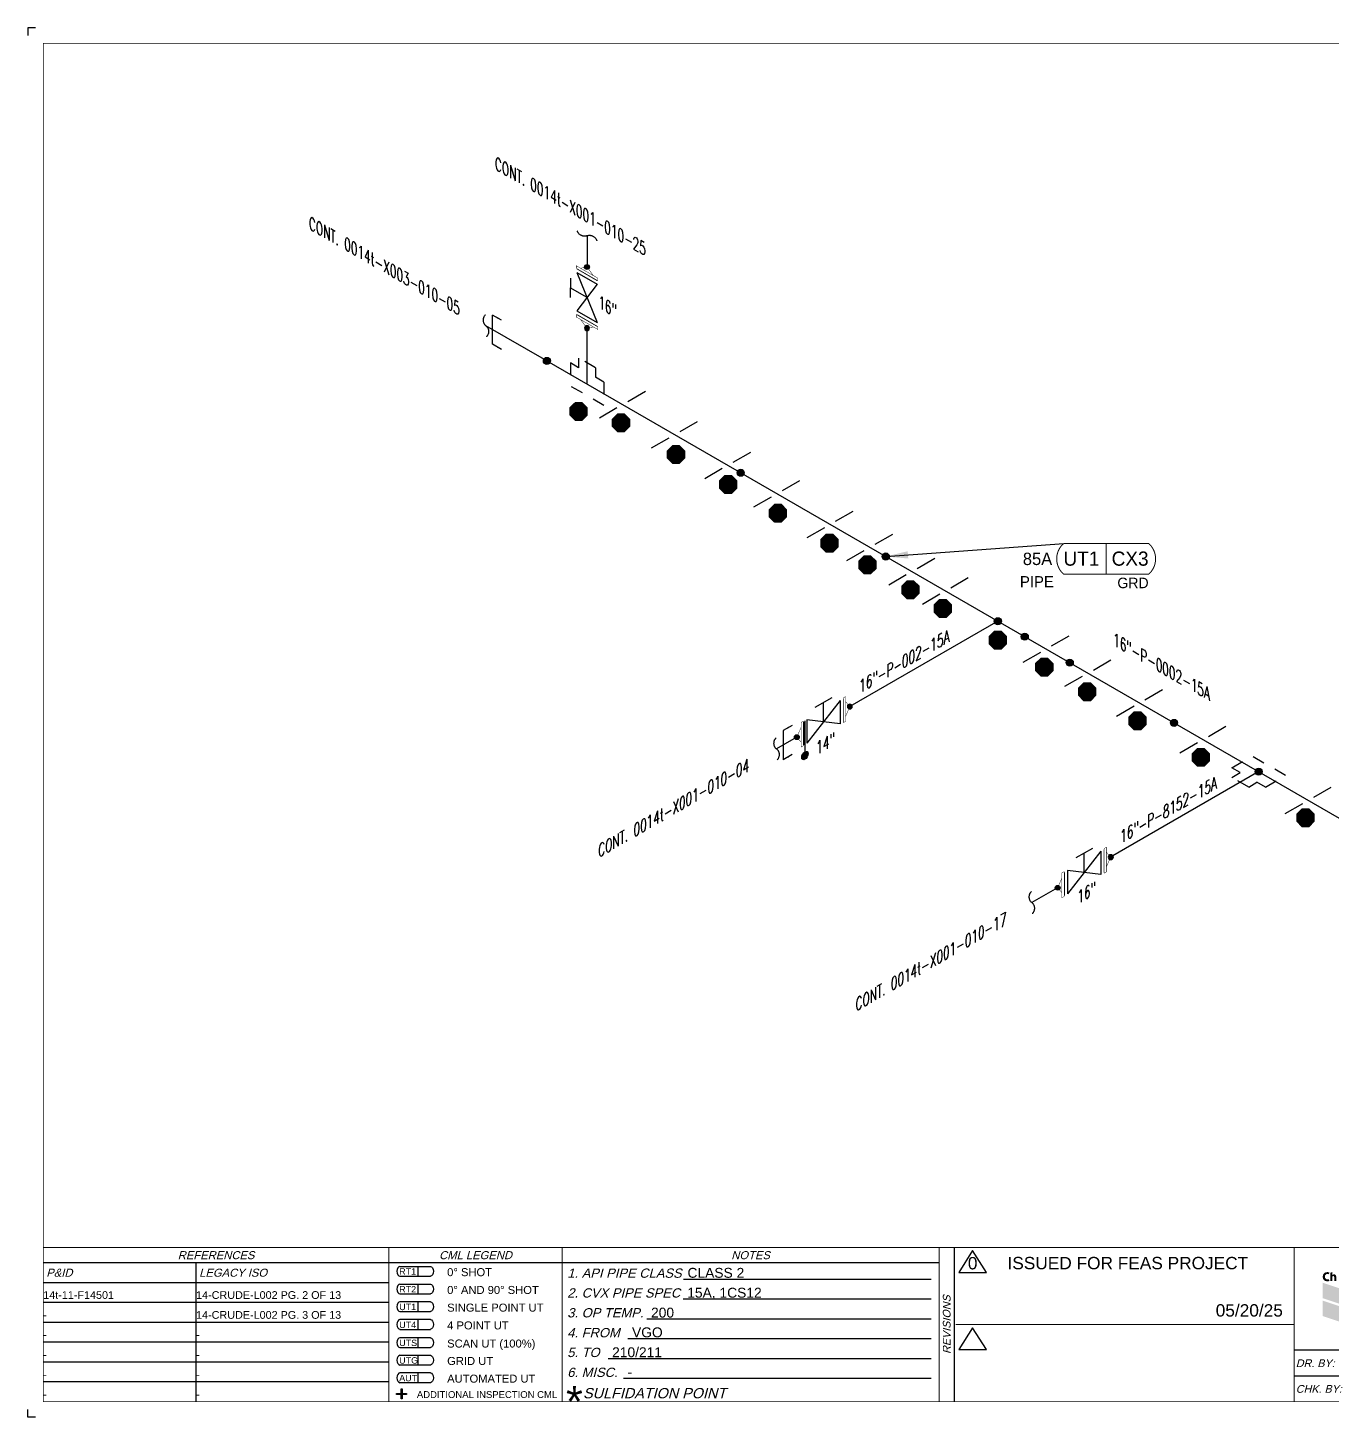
# Model space of a CAD drawing. Header units: inches. Extents: x 0.1 to 17.4, y 0.1 to 11.4.
# Drawn here: x 0.12 to 10.68, y 0.12 to 11.37 of the extents above; entities that cross this region are included whole.
import ezdxf
from ezdxf.enums import TextEntityAlignment as Align

# ---------------------------------------------------------------- set-up
doc = ezdxf.new("R2010")
doc.units = ezdxf.units.IN
doc.header["$MEASUREMENT"] = 0
doc.linetypes.add('HIDDEN2', pattern=[0.1875, 0.125, -0.0625])
for name, color, linetype in [('3', 1, 'Continuous'), ('BORDER', 3, 'Continuous'), ('BORDERTEXT', 7, 'Continuous'), ('COMP', 1, 'Continuous'), ('Continuation', 7, 'Continuous'), ('DL', 20, 'Continuous'), ('FITTINGS', 4, 'Continuous'), ('LOGO', 8, 'Continuous'), ('PART_PCML', 7, 'Continuous'), ('PART_SelectedCML_UT', 132, 'Continuous'), ('PIPE-ANNO', 150, 'HIDDEN2'), ('TEXT', 7, 'Continuous'), ('UNAS.PIPE', 251, 'Continuous'), ('WELD POINTS', 41, 'Continuous'), ('Welds', 7, 'Continuous')]:
    doc.layers.add(name, color=color, linetype=linetype)
doc.layers.add('PIPE', color=7, linetype='Continuous', lineweight=30)
doc.styles.add('CMLPAS', font='')
doc.styles.add('FEASStandard', font='arial.ttf')
doc.styles.add('PART_Standard', font='romans', dxfattribs={"width": 0.8, "height": 0.09})
doc.styles.add('Richmond', font='arial.ttf')
doc.styles.add('SIMPLEX', font='ROMANS')
doc.styles.get("Standard").update_dxf_attribs({"font": 'arial.ttf'})
doc.styles.get('CMLPAS').set_extended_font_data('Cordia New')
doc.dimstyles.new('Richmond', dxfattribs={"dimtxt": 0.18, "dimasz": 0.18, "dimexe": 0.18, "dimexo": 0.0625, "dimgap": 0.09, "dimtad": 0, "dimtih": 1, "dimtoh": 1, "dimdec": 4, "dimzin": 0, "dimdsep": 46, "dimtxsty": 'Richmond', "dimcen": 0.09, "dimadec": 0, "dimazin": 0, "dimtfac": 1, "dimtdec": 4, "dimtofl": 0, "dimtmove": 0, "dimatfit": 3, "dimfxl": 1, "dimtolj": 1, "dimtzin": 0, "dimarcsym": 0})
doc.dimstyles.get("Standard").update_dxf_attribs({"dimtxt": 0.18, "dimasz": 0.18, "dimexe": 0.18, "dimexo": 0.0625, "dimgap": 0.09, "dimtad": 0, "dimtih": 1, "dimtoh": 1, "dimdec": 4, "dimzin": 0, "dimdsep": 46, "dimtxsty": 'Standard', "dimcen": 0.09, "dimadec": 0, "dimazin": 0, "dimtfac": 1, "dimtdec": 4, "dimtofl": 0, "dimtmove": 0, "dimatfit": 3, "dimfxl": 1, "dimtolj": 1, "dimtzin": 0, "dimarcsym": 0})

# ---------------------------------------------------------------- blocks, each defined once
blk = doc.blocks.new('Border')
h = blk.add_hatch(color=256)
h.dxf.hatch_style = 1
h.paths.add_polyline_path([(3.147, 0.317), (3.11, 0.317), (3.11, 0.31), (3.147, 0.31), (3.147, 0.273), (3.154, 0.273), (3.154, 0.31), (3.191, 0.31), (3.191, 0.317), (3.154, 0.317), (3.154, 0.354), (3.147, 0.354)])
at = {"layer": 'LOGO', "lineweight": 0}
h = blk.add_hatch(color=164, dxfattribs=at)
edge = h.paths.add_edge_path()
edge.add_spline(control_points=[(10.659, 1.229), (10.656, 1.227), (10.65, 1.225), (10.642, 1.225), (10.618, 1.225), (10.605, 1.242), (10.605, 1.262), (10.605, 1.287), (10.622, 1.3), (10.643, 1.3), (10.652, 1.3), (10.656, 1.298), (10.659, 1.297), (10.659, 1.297), (10.656, 1.282), (10.656, 1.282), (10.653, 1.284), (10.65, 1.285), (10.644, 1.285), (10.634, 1.285), (10.623, 1.279), (10.623, 1.263), (10.623, 1.248), (10.632, 1.241), (10.644, 1.241), (10.649, 1.241), (10.652, 1.241), (10.656, 1.243), (10.656, 1.243), (10.659, 1.229), (10.659, 1.229)], knot_values=[0, 0, 0, 0, 1, 1, 1, 2, 2, 2, 3, 3, 3, 4, 4, 4, 5, 5, 5, 6, 6, 6, 7, 7, 7, 8, 8, 8, 9, 9, 9, 10, 10, 10, 10], degree=3, periodic=0)
h = blk.add_hatch(color=164, dxfattribs=at)
edge = h.paths.add_edge_path()
edge.add_spline(control_points=[(10.698, 1.282), (10.692, 1.282), (10.685, 1.279), (10.682, 1.274), (10.682, 1.274), (10.682, 1.274), (10.682, 1.274), (10.682, 1.274), (10.682, 1.3), (10.682, 1.3), (10.682, 1.3), (10.666, 1.294), (10.666, 1.294), (10.666, 1.294), (10.666, 1.228), (10.666, 1.228), (10.666, 1.228), (10.682, 1.228), (10.682, 1.228), (10.682, 1.228), (10.682, 1.259), (10.682, 1.259), (10.682, 1.263), (10.685, 1.268), (10.691, 1.268), (10.697, 1.268), (10.699, 1.263), (10.699, 1.256), (10.699, 1.256), (10.699, 1.228), (10.699, 1.228), (10.699, 1.228), (10.715, 1.228), (10.715, 1.228), (10.715, 1.228), (10.715, 1.259), (10.715, 1.259), (10.715, 1.275), (10.708, 1.282), (10.698, 1.282)], knot_values=[0, 0, 0, 0, 1, 1, 1, 2, 2, 2, 3, 3, 3, 4, 4, 4, 5, 5, 5, 6, 6, 6, 7, 7, 7, 8, 8, 8, 9, 9, 9, 10, 10, 10, 11, 11, 11, 12, 12, 12, 13, 13, 13, 13], degree=3, periodic=0)
h = blk.add_hatch(color=150, dxfattribs=at)
h.set_gradient(color1=(0, 127, 255), color2=(0, 59, 117), rotation=45, one_color=1, tint=0.23, name='HEMISPHERICAL')
h.paths.add_polyline_path([(10.605, 1.089), (10.605, 1.214), (10.793, 1.151)])
h = blk.add_hatch(color=142, dxfattribs=at)
h.set_gradient(color1=(0, 153, 204), color2=(0, 57, 77), rotation=75, one_color=1, tint=0.15, name='INVCYLINDER')
h.paths.add_polyline_path([(10.98, 1.214), (10.793, 1.151), (10.605, 1.089), (10.793, 1.026), (10.98, 1.089)])
h = blk.add_hatch(color=242, dxfattribs=at)
h.set_gradient(color1=(204, 0, 51), color2=(102, 0, 26), rotation=45, one_color=1, tint=0.2, name='HEMISPHERICAL')
h.paths.add_polyline_path([(10.605, 0.944), (10.605, 1.069), (10.793, 1.006)])
h = blk.add_hatch(color=1, dxfattribs=at)
h.set_gradient(color1=(255, 0, 0), color2=(87, 0, 0), rotation=75, one_color=1, tint=0.17, name='INVCYLINDER')
h.paths.add_polyline_path([(10.98, 1.069), (10.793, 1.006), (10.605, 0.944), (10.793, 0.881), (10.98, 0.944)])
blk.add_line((5.432, 1.244), (7.435, 1.244))
for points in [[(5.43, 1.083), (7.435, 1.083)], [(5.136, 0.922), (7.435, 0.922)], [(4.982, 0.762), (7.435, 0.762)], [(4.822, 0.601), (7.435, 0.601)], [(3.147, 0.317), (3.147, 0.354), (3.154, 0.354), (3.154, 0.317)], [(4.947, 0.44), (7.435, 0.44)], [(3.147, 0.31), (3.11, 0.31), (3.11, 0.317), (3.147, 0.317)], [(3.154, 0.31), (3.154, 0.273), (3.147, 0.273), (3.147, 0.31)], [(3.154, 0.317), (3.191, 0.317), (3.191, 0.31), (3.154, 0.31)]]:
    blk.add_lwpolyline(points)
at = {"layer": 'BORDER'}
for p, q in [((7.625, 0.25), (7.625, 1.5)), ((7.5, 1.375), (0.25, 1.375)), ((1.487, 0.25), (1.487, 1.375)), ((1.487, 1.214), (0.25, 1.214)), ((3.048, 1.214), (1.487, 1.214)), ((1.487, 1.054), (0.25, 1.054)), ((3.048, 1.054), (1.487, 1.054)), ((1.487, 0.893), (0.25, 0.893)), ((3.048, 0.893), (1.487, 0.893)), ((1.487, 0.732), (0.25, 0.732)), ((3.048, 0.732), (1.487, 0.732)), ((1.487, 0.571), (0.25, 0.571)), ((3.048, 0.571), (1.487, 0.571)), ((12.25, 0.667), (10.375, 0.667)), ((12.25, 0.458), (10.375, 0.458)), ((1.487, 0.411), (0.25, 0.411)), ((3.048, 0.411), (1.487, 0.411))]:
    blk.add_line(p, q, dxfattribs=at)
at = {"layer": 'BORDER', "const_width": 0.005}
blk.add_lwpolyline([(0.25, 0.25), (17.25, 0.25), (17.25, 11.25), (0.25, 11.25)], close=True, dxfattribs=at)
at = {"layer": 'BORDER', "const_width": 0.00833}
for points in [[(17.25, 1.5), (0.25, 1.5)], [(3.048, 0.25), (3.048, 1.5)], [(4.45, 0.25), (4.45, 1.5)], [(7.5, 0.25), (7.5, 1.5)], [(10.375, 0.25), (10.375, 1.5)], [(7.634, 0.875), (10.375, 0.875)]]:
    blk.add_lwpolyline(points, dxfattribs=at)
at = {"layer": 'BORDERTEXT', "color": 7, "linetype": 'Continuous'}
for p, q in [((3.137, 1.346), (3.383, 1.346)), ((3.137, 1.267), (3.383, 1.267)), ((3.137, 1.202), (3.383, 1.202)), ((3.137, 1.123), (3.383, 1.123))]:
    blk.add_line(p, q, dxfattribs=at)
at = {"layer": 'BORDERTEXT'}
for p, q in [((3.283, 1.346), (3.283, 1.267)), ((3.283, 1.202), (3.283, 1.123)), ((3.283, 1.059), (3.283, 0.98)), ((3.283, 1.059), (3.283, 0.98)), ((3.283, 0.915), (3.283, 0.836)), ((3.283, 0.915), (3.283, 0.836)), ((3.283, 0.768), (3.283, 0.689)), ((3.283, 0.768), (3.283, 0.689)), ((3.283, 0.626), (3.283, 0.548)), ((3.283, 0.626), (3.283, 0.548)), ((3.283, 0.483), (3.283, 0.405)), ((3.283, 0.483), (3.283, 0.405))]:
    blk.add_line(p, q, dxfattribs=at)
at = {"layer": 'BORDERTEXT', "color": 7}
for p, q in [((3.383, 1.059), (3.137, 1.059)), ((3.137, 0.98), (3.383, 0.98)), ((3.383, 0.915), (3.137, 0.915)), ((3.137, 0.836), (3.383, 0.836)), ((3.383, 0.768), (3.137, 0.768)), ((3.137, 0.689), (3.383, 0.689)), ((3.383, 0.626), (3.137, 0.626)), ((3.137, 0.548), (3.383, 0.548)), ((3.383, 0.483), (3.137, 0.483)), ((3.137, 0.405), (3.383, 0.405))]:
    blk.add_line(p, q, dxfattribs=at)
at = {"layer": 'BORDERTEXT'}
for centre in [(3.137, 1.307), (3.137, 1.163), (3.137, 1.02), (3.137, 0.876), (3.137, 0.729), (3.137, 0.587), (3.137, 0.444)]:
    blk.add_ellipse(centre, major_axis=(0, -0.0394), ratio=0.624439, start_param=3.141593, end_param=6.283185, dxfattribs=at)
at = {"layer": 'BORDERTEXT', "extrusion": (0, 0, -1)}
for centre in [(3.383, 1.307), (3.383, 1.163), (3.383, 1.02), (3.383, 0.876), (3.383, 0.729), (3.383, 0.587), (3.383, 0.444)]:
    blk.add_ellipse(centre, major_axis=(0, -0.0394), ratio=0.624439, start_param=3.141593, end_param=6.283185, dxfattribs=at)
at = {"layer": 'BORDERTEXT', "style": 'FEASStandard', "oblique": 15}
for s, p in [('REFERENCES', (1.649, 1.437)), ('CML LEGEND', (3.749, 1.437)), ('NOTES', (5.975, 1.437))]:
    blk.add_text(s, height=0.065, dxfattribs=at).set_placement(p, align=Align.MIDDLE)
for s, height, p in [('P&ID', 0.065, (0.275, 1.295)), ('LEGACY ISO', 0.065, (1.512, 1.295)), ('DR. BY:', 0.0625, (10.387, 0.562)), ('CHK. BY:', 0.0625, (10.387, 0.354))]:
    blk.add_text(s, height=height, dxfattribs=at).set_placement(p, align=Align.MIDDLE_LEFT)
at = {"layer": 'BORDERTEXT', "style": 'FEASStandard'}
for s, height, p in [('RT1', 0.0518, (3.131, 1.279)), ('0%%D SHOT', 0.0648, (3.519, 1.267)), ('RT2', 0.0518, (3.131, 1.135)), ('0%%D AND 90%%D SHOT', 0.0648, (3.519, 1.123)), ('UT1', 0.0518, (3.131, 0.992)), ('SINGLE POINT UT', 0.0648, (3.519, 0.98)), ('4 POINT UT', 0.0648, (3.519, 0.836)), ('UT4', 0.0518, (3.131, 0.847)), ('UTS', 0.0518, (3.131, 0.701)), ('SCAN UT (100%%%)', 0.0648, (3.519, 0.689)), ('UTG', 0.0518, (3.131, 0.559)), ('GRID UT', 0.0648, (3.519, 0.548)), ('AUT', 0.0518, (3.131, 0.416)), ('AUTOMATED UT', 0.0648, (3.519, 0.405)), ('ADDITIONAL INSPECTION CML', 0.055, (3.274, 0.281))]:
    blk.add_text(s, height=height, dxfattribs=at).set_placement(p)
at = {"layer": 'BORDERTEXT', "style": 'FEASStandard', "oblique": 15}
for s, height, p in [('1. API PIPE CLASS', 0.075, (4.491, 1.254)), ('2. CVX PIPE SPEC', 0.075, (4.491, 1.094)), ('3. OP TEMP.', 0.075, (4.491, 0.933)), ('4. FROM ', 0.075, (4.491, 0.772)), ('5. TO ', 0.075, (4.491, 0.612)), ('6. MISC. ', 0.075, (4.491, 0.451)), ('SULFIDATION POINT', 0.08333, (4.619, 0.278))]:
    blk.add_text(s, height=height, dxfattribs=at).set_placement(p)
blk.add_text('REVISIONS', height=0.0625, rotation=90, dxfattribs=at).set_placement((7.562, 0.875), align=Align.MIDDLE)
at = {"layer": 'BORDERTEXT', "insert": (4.481, 0.378), "char_height": 0.25, "attachment_point": 1, "style": 'FEASStandard'}
blk.add_mtext('*', dxfattribs=at)
blk = doc.blocks.new('BORDER TEXT')
at = {"layer": 'BORDERTEXT'}
for tag, p, height, style in [('API_PIPE_CLASS', (5.464, 1.254), 0.08, 'Richmond'), ('MATERIAL1', (12.263, 1.211), 0.08, 'Richmond'), ('P&ID_#1', (0.25, 1.083), 0.0625, 'FEASStandard'), ('LINE_#1', (1.487, 1.083), 0.0625, 'FEASStandard'), ('CVX_PIPE_SPEC', (5.462, 1.093), 0.08, 'Richmond'), ('OP_TEMP', (5.169, 0.932), 0.08, 'Richmond'), ('MATERIAL2', (12.263, 1.04), 0.08, 'Richmond'), ('P&ID_#2', (0.25, 0.922), 0.0625, 'FEASStandard'), ('LINE_#2', (1.487, 0.922), 0.0625, 'FEASStandard'), ('MATERIAL3', (12.263, 0.868), 0.08, 'Richmond'), ('P&ID_#3', (0.25, 0.762), 0.0625, 'FEASStandard'), ('LINE_#3', (1.487, 0.762), 0.0625, 'FEASStandard'), ('FROM', (5.015, 0.772), 0.08, 'Richmond'), ('TO', (4.854, 0.611), 0.08, 'Richmond'), ('MATERIAL4', (12.263, 0.696), 0.08, 'Richmond'), ('P&ID_#4', (0.25, 0.601), 0.0625, 'FEASStandard'), ('LINE_#4', (1.487, 0.601), 0.0625, 'FEASStandard'), ('MATERIAL5', (12.263, 0.525), 0.08, 'Richmond'), ('P&ID_#5', (0.25, 0.44), 0.0625, 'FEASStandard'), ('LINE_#5', (1.487, 0.44), 0.0625, 'FEASStandard'), ('MISC', (4.979, 0.451), 0.08, 'Richmond'), ('INSULATION', (12.928, 0.414), 0.0625, 'FEASStandard'), ('P&ID_#6', (0.25, 0.28), 0.0625, 'FEASStandard'), ('LINE_#6', (1.487, 0.28), 0.0625, 'FEASStandard'), ('PWHT', (12.928, 0.281), 0.0625, 'FEASStandard')]:
    blk.add_attdef(tag, p, '', height=height, dxfattribs=dict(at, style=style))
at = {"layer": 'BORDERTEXT', "style": 'FEASStandard'}
for tag, p in [('DR.BY', (11.075, 0.562)), ('DR.BY_DATE', (11.95, 0.562)), ('CHK_BY', (11.075, 0.354)), ('CHK._BY_DATE', (11.95, 0.354))]:
    blk.add_attdef(tag, text='', height=0.1, dxfattribs=at).set_placement(p, align=Align.MIDDLE_CENTER)
at = {"layer": 'BORDERTEXT', "style": 'PART_Standard', "width": 0.8}
for tag, p in [('PLANT_NUMBER', (13.938, 0.384)), ('SYSTEM_NUMBER', (14.812, 0.384)), ('CIRCUIT_NUMBER', (15.688, 0.384)), ('SHEET_NUMBER', (16.5, 0.384)), ('REVISION', (17.062, 0.384))]:
    blk.add_attdef(tag, text='', height=0.15, dxfattribs=at).set_placement(p, align=Align.MIDDLE_CENTER)
blk = doc.blocks.new('2_WELD_SINGLE_00')
at = {"linetype": 'ByBlock', "lineweight": -2}
h = blk.add_hatch(color=0, dxfattribs=at)
edge = h.paths.add_edge_path()
edge.add_arc((0, 0), 0.0286, 0, 360)
at = {"color": 0, "linetype": 'ByBlock', "lineweight": -2}
blk.add_circle((0, 0), 0.0286, dxfattribs=at)
blk = doc.blocks.new('4_SUPPORT_I-BEAM_30')
at = {"color": 0, "linetype": 'ByBlock', "lineweight": -2}
for p, q in [((-0.044, 0.025), (-0.186, 0.107)), ((0.186, -0.107), (0.044, -0.025))]:
    blk.add_line(p, q, dxfattribs=at)
blk = doc.blocks.new('3_VALVE_FLANGE_GATE_30')
at = {"color": 0, "linetype": 'ByBlock', "lineweight": -2}
blk.add_wipeout([(-0.162, -0.187), (-0.135, -0.172), (0, 0), (0.135, -0.016), (0.162, 0), (0.162, 0.187), (0.135, 0.172), (0, 0), (-0.135, 0.016), (-0.162, 0)], dxfattribs=at)
for p, q in [((0.135, 0.172), (-0.135, -0.172)), ((0.068, 0.195), (-0.068, 0.117)), ((0, 0), (0, 0.156)), ((0.135, 0.172), (0.135, -0.016)), ((0.162, 0.187), (0.162, 0)), ((-0.162, 0), (-0.162, -0.187)), ((-0.135, 0.016), (-0.135, -0.172)), ((0.135, -0.016), (-0.135, 0.016))]:
    blk.add_line(p, q, dxfattribs=at)
blk = doc.blocks.new('1_Text_30')
at = {"layer": 'TEXT', "style": 'PART_Standard', "oblique": 30, "width": 0.8}
blk.add_attdef('TEXT', (0, 0), '', height=0.09, rotation=30, dxfattribs=at)
blk = doc.blocks.new('AM9A04')
at = {"linetype": 'Continuous', "const_width": 0.01}
blk.add_lwpolyline([(0, -0.289), (0, 0.289), (-0.05, 0.318), (-0.05, -0.26)], close=True, dxfattribs=at)
at = {"const_width": 0.01}
blk.add_lwpolyline([(-0.05, -0.144), (-0.15, 0.087), (-0.05, 0.202)], dxfattribs=at)
blk = doc.blocks.new('A09')
at = {"layer": 'Welds'}
h = blk.add_hatch(color=256, dxfattribs=at)
h.dxf.hatch_style = 1
h.paths.add_polyline_path([(-0.03, 0, 1), (0.03, 0, 1)])
blk.add_circle((0, 0), 0.03, dxfattribs=at)
blk = doc.blocks.new('*U66')
blk.add_wipeout([(0.052, -0.03), (0.017, -0.07), (0.017, -0.11), (0, -0.1), (0, 0.1), (0.017, 0.09), (0.017, 0.05)]).dxf.layer = 'COMP'
at = {"layer": '3', "xscale": 0.65, "yscale": 0.65, "zscale": 0.65}
blk.add_blockref('A09', (0.052, -0.03), dxfattribs=at)
at = {"layer": 'COMP', "xscale": 0.3466300616258731, "yscale": 0.3466300616258731, "zscale": 0.3466300616258731, "rotation": 180}
blk.add_blockref('AM9A04', (0, 0), dxfattribs=at)
blk = doc.blocks.new('1_Cont_30')
at = {"layer": 'Continuation', "style": 'PART_Standard', "oblique": 30, "width": 0.8}
blk.add_attdef('CONT', (0, 0), '', height=0.09, rotation=30, dxfattribs=at)
blk = doc.blocks.new('1_BREAK-PIPE_PIPE_00')
at = {"color": 0, "linetype": 'ByBlock', "lineweight": -2}
for centre, major_axis in [((0.03, -0.092), (0, 0.101)), ((-0.03, 0.092), (0, -0.101))]:
    blk.add_ellipse(centre, major_axis=major_axis, ratio=0.711978, start_param=0.427466, end_param=3.141593, dxfattribs=at)
blk = doc.blocks.new('1_Tilde_00')
at = {"layer": 'PIPE-ANNO', "xscale": -0.5000000000000001, "yscale": 0.5, "zscale": 0.5}
blk.add_blockref('1_BREAK-PIPE_PIPE_00', (0, 0), dxfattribs=at)
blk = doc.blocks.new('1_Text_330')
at = {"layer": 'TEXT', "style": 'PART_Standard', "oblique": 330, "width": 0.8}
blk.add_attdef('3/4"', (0, 0), '', height=0.09, rotation=330, dxfattribs=at)
blk = doc.blocks.new('1_Cont_330')
at = {"layer": 'Continuation', "style": 'PART_Standard', "oblique": 330, "width": 0.8}
blk.add_attdef('CONT.', (0, 0), '', height=0.09, rotation=330, dxfattribs=at)
blk = doc.blocks.new('PART_PCML')
blk.add_hatch(color=0).paths.add_polyline_path([(-0.07, -0.029), (-0.029, -0.07), (0.029, -0.07), (0.07, -0.029), (0.07, 0.029), (0.029, 0.07), (-0.029, 0.07), (-0.07, 0.029)])
at = {"color": 7, "const_width": 0.009}
blk.add_lwpolyline([(-0.07, 0.029), (-0.029, 0.07), (0.029, 0.07), (0.07, 0.029), (0.07, -0.029), (0.029, -0.07), (-0.029, -0.07), (-0.07, -0.029), (-0.07, 0.029), (-0.029, 0.07)], dxfattribs=at)
at = {"color": 18, "true_color": 0x000000}
blk.add_lwpolyline([(-0.029, 0.07), (-0.07, 0.029), (-0.07, -0.029), (-0.029, -0.07), (0.029, -0.07), (0.07, -0.029), (0.07, 0.029), (0.029, 0.07)], close=True, dxfattribs=at)
at = {"color": 7, "true_color": 0xffffff, "style": 'SIMPLEX', "width": 0.8, "flags": 1}
for tag, p in [('CIRCUIT', (-0.094, 0.089)), ('DM', (-0.053, -0.133)), ('TYPE', (-0.075, -0.204))]:
    blk.add_attdef(tag, p, '', height=0.0586, dxfattribs=at)
at = {"color": 7, "true_color": 0xffffff, "style": 'SIMPLEX', "width": 0.8}
blk.add_attdef('DMDISP', text='', height=0.0586, dxfattribs=at).set_placement((0, 0), align=Align.MIDDLE_CENTER)
blk = doc.blocks.new('CMLPAS')
at = {"const_width": 0.008}
blk.add_lwpolyline([(0.063, 0.125, 0.454441), (0.063, -0.125), (0.75, -0.125, 0.454441), (0.75, 0.125)], format="xyb", close=True, dxfattribs=at)
blk.add_lwpolyline([(0.406, -0.125), (0.406, 0.125)], dxfattribs=at)
at = {"style": 'CMLPAS', "flags": 1}
for tag, p in [('STATE', (0.75, 0.623)), ('DL', (0.75, 0.482)), ('CIRCUIT', (0.75, 0.341)), ('SUBSINTERVAL(MONTHS)', (-0.025, -0.335)), ('OLD_ID', (0.75, -0.337)), ('OLD_NDE', (0.75, -0.478)), ('OLD_ENTY', (0.741, -0.636)), ('SIZE', (0.747, -0.761)), ('SPEC', (0.747, -0.902)), ('JUSTIFY', (0.747, -1.043)), ('COMMENTS', (0.747, -1.185)), ('OLD_ASSET', (0.75, -1.326)), ('SCHED', (0.737, -1.469)), ('NOM_THICK', (0.752, -1.61)), ('CORR_ALLOW', (0.763, -1.745)), ('TML_STATUS', (0.772, -1.878)), ('FLOW_ORDER', (0.778, -2.13))]:
    blk.add_attdef(tag, text='', height=0.1, dxfattribs=at).set_placement(p, align=Align.MIDDLE_RIGHT)
at = {"style": 'CMLPAS'}
for tag, height, p in [('CHILD', 0.25, (0.75, 0.269)), ('###', 0.115, (0.75, 0.002)), ('ACCESS', 0.085, (0.75, -0.195))]:
    blk.add_attdef(tag, text='', height=height, dxfattribs=at).set_placement(p, align=Align.MIDDLE_RIGHT)
at = {"color": 152, "style": 'CMLPAS'}
for tag, height, p in [('SPECIAL', 0.085, (0.405, 0.19)), ('DM-TYPE', 0.1, (-0.03, 0)), ('COMP', 0.09, (-0.017, -0.185))]:
    blk.add_attdef(tag, text='', height=height, dxfattribs=at).set_placement(p, align=Align.MIDDLE_RIGHT)
at = {"style": 'CMLPAS'}
blk.add_attdef('NDE', text='', height=0.115, dxfattribs=at).set_placement((0.206, 0.002), align=Align.MIDDLE_CENTER)
blk = doc.blocks.new('*U79')
at = {"color": 20, "linetype": 'ByBlock', "ltscale": 0.7}
blk.add_line((-0.054, -0.15), (-0.054, 0.087), dxfattribs=at)
for points in [[(-0.126, 0.046), (-0.054, 0.087)], [(-0.126, -0.191), (-0.054, -0.15)]]:
    blk.add_leader(points, dimstyle='Richmond', override={"dimasz": 0.04, "dimgap": 0.09, "dimtad": 0}, dxfattribs=at)
blk = doc.blocks.new('*U65')
at = {"color": 20, "linetype": 'ByBlock', "ltscale": 0.7}
blk.add_line((-0.054, 0.15), (-0.054, -0.087), dxfattribs=at)
for points in [[(-0.126, 0.191), (-0.054, 0.15)], [(-0.126, -0.046), (-0.054, -0.087)]]:
    blk.add_leader(points, dimstyle='Richmond', override={"dimasz": 0.04, "dimgap": 0.09, "dimtad": 0}, dxfattribs=at)

msp = doc.modelspace()

# ---------------------------------------------------------------- hatches: boundary and pattern name
at = {"layer": 'UNAS.PIPE', "linetype": 'ByBlock', "lineweight": -2}
h = msp.add_hatch(color=256, dxfattribs=at)
edge = h.paths.add_edge_path()
edge.add_ellipse((6.415, 5.482), major_axis=(0.0185, 0.032), ratio=0.57735, start_angle=0, end_angle=360)

# ---------------------------------------------------------------- linework, layer by layer
for p, q in [((0.125, 11.375), (0.125, 11.312)), ((0.187, 11.375), (0.125, 11.375)), ((0.125, 0.125), (0.125, 0.187)), ((0.187, 0.125), (0.125, 0.125))]:
    msp.add_line(p, q)
at = {"layer": 'BORDERTEXT'}
for points in [[(7.772, 1.474), (7.659, 1.298), (7.885, 1.298)], [(7.772, 0.849), (7.659, 0.673), (7.885, 0.673)]]:
    msp.add_lwpolyline(points, close=True, dxfattribs=at)
at = {"layer": 'FITTINGS', "linetype": 'HIDDEN2', "lineweight": -2, "ltscale": 0.5}
for p, q in [((4.719, 8.623), (4.583, 8.701)), ((4.583, 8.701), (4.583, 8.623)), ((4.516, 8.662), (4.516, 8.475)), ((4.583, 8.623), (4.516, 8.662)), ((4.719, 8.623), (4.719, 8.545)), ((4.786, 8.318), (4.516, 8.475)), ((4.786, 8.506), (4.719, 8.545)), ((4.786, 8.506), (4.786, 8.318)), ((9.87, 5.383), (10.033, 5.477)), ((10.303, 5.321), (10.033, 5.477)), ((9.938, 5.344), (9.87, 5.383)), ((9.87, 5.305), (9.938, 5.344)), ((10.006, 5.227), (9.87, 5.305)), ((10.141, 5.227), (10.303, 5.321)), ((10.006, 5.227), (10.073, 5.266)), ((10.141, 5.227), (10.073, 5.266))]:
    msp.add_line(p, q, dxfattribs=at)
at = {"layer": 'PIPE'}
for p, q in [((4.651, 8.49), (4.651, 8.943)), ((4.326, 8.678), (13.865, 3.17)), ((7.976, 6.57), (6.778, 5.879)), ((10.087, 5.352), (8.889, 4.66))]:
    msp.add_line(p, q, dxfattribs=at)
at = {"layer": 'UNAS.PIPE'}
for p, q in [((4.651, 9.691), (4.651, 9.003)), ((4.326, 8.678), (3.833, 8.962)), ((6.726, 5.849), (6.185, 5.536))]:
    msp.add_line(p, q, dxfattribs=at)
at = {"layer": 'UNAS.PIPE', "linetype": 'ByBlock', "lineweight": -2}
for p, q in [((6.401, 5.754), (6.401, 5.567)), ((6.429, 5.771), (6.429, 5.583))]:
    msp.add_line(p, q, dxfattribs=at)
msp.add_ellipse((6.415, 5.482), major_axis=(0.0185, 0.032), ratio=0.57735, dxfattribs=at)

# ---------------------------------------------------------------- block references
for p, rotation in [((4.651, 9.691), 60.00034537151001), ((3.833, 8.962), 180)]:
    msp.add_blockref('1_Tilde_00', p, dxfattribs=dict(rotation=rotation))
msp.add_blockref('1_Tilde_00', (8.251, 4.292))
at = {"layer": 'BORDER'}
msp.add_blockref('Border', (0, 0), dxfattribs=at)
at = {"layer": 'BORDERTEXT'}
ref = msp.add_blockref('BORDER TEXT', (0, 0), dxfattribs=at)
ref.add_attrib('MISC', '-', (4.979, 0.451), dxfattribs={"height": 0.08, "style": 'Richmond'})
ref.add_attrib('TO', '210/211', (4.854, 0.611), dxfattribs={"height": 0.08, "style": 'Richmond'})
ref.add_attrib('FROM', 'VGO', (5.015, 0.772), dxfattribs={"height": 0.08, "style": 'Richmond'})
ref.add_attrib('OP_TEMP', '200', (5.169, 0.932), dxfattribs={"height": 0.08, "style": 'Richmond'})
ref.add_attrib('CVX_PIPE_SPEC', '15A, 1CS12', (5.462, 1.093), dxfattribs={"height": 0.08, "style": 'Richmond'})
ref.add_attrib('API_PIPE_CLASS', 'CLASS 2', (5.464, 1.254), dxfattribs={"height": 0.08, "style": 'Richmond'})
ref.add_attrib('LINE_#6', '-', (1.487, 0.28), dxfattribs={"height": 0.0625, "style": 'FEASStandard'})
ref.add_attrib('LINE_#5', '-', (1.487, 0.44), dxfattribs={"height": 0.0625, "style": 'FEASStandard'})
ref.add_attrib('LINE_#4', '-', (1.487, 0.601), dxfattribs={"height": 0.0625, "style": 'FEASStandard'})
ref.add_attrib('LINE_#3', '-', (1.487, 0.762), dxfattribs={"height": 0.0625, "style": 'FEASStandard'})
ref.add_attrib('LINE_#2', '14-CRUDE-L002 PG. 3 OF 13', (1.487, 0.922), dxfattribs={"height": 0.0625, "style": 'FEASStandard'})
ref.add_attrib('LINE_#1', '14-CRUDE-L002 PG. 2 OF 13', (1.487, 1.083), dxfattribs={"height": 0.0625, "style": 'FEASStandard'})
ref.add_attrib('P&ID_#6', '-', (0.25, 0.28), dxfattribs={"height": 0.0625, "style": 'FEASStandard'})
ref.add_attrib('P&ID_#5', '-', (0.25, 0.44), dxfattribs={"height": 0.0625, "style": 'FEASStandard'})
ref.add_attrib('P&ID_#4', '-', (0.25, 0.601), dxfattribs={"height": 0.0625, "style": 'FEASStandard'})
ref.add_attrib('P&ID_#3', '-', (0.25, 0.762), dxfattribs={"height": 0.0625, "style": 'FEASStandard'})
ref.add_attrib('P&ID_#2', '-', (0.25, 0.922), dxfattribs={"height": 0.0625, "style": 'FEASStandard'})
ref.add_attrib('P&ID_#1', '14t-11-F14501', (0.25, 1.083), dxfattribs={"height": 0.0625, "style": 'FEASStandard'})
at = {"layer": 'Continuation'}
for name, p, values in [('1_Cont_330', (3.906, 10.231), {'CONT.': 'CONT. 0014t-X001-010-25'}), ('1_Cont_330', (2.4, 9.748), {'CONT.': 'CONT. 0014t-X003-010-05'}), ('1_Cont_30', (4.741, 4.654), {'CONT': 'CONT. 0014t-X001-010-04'}), ('1_Cont_30', (6.824, 3.409), {'CONT': 'CONT. 0014t-X001-010-17'})]:
    msp.add_blockref(name, p, dxfattribs=at).add_auto_attribs(values)
at = {"layer": 'DL', "rotation": 180}
for name, p in [('*U65', (3.833, 8.962)), ('*U79', (6.185, 5.536))]:
    msp.add_blockref(name, p, dxfattribs=at)
at = {"layer": 'FITTINGS', "xscale": -1}
for p in [(4.937, 8.325), (5.36, 8.081), (5.79, 7.833), (6.188, 7.603), (6.619, 7.354), (6.939, 7.169), (7.279, 6.973), (7.551, 6.816), (8.367, 6.345), (8.705, 6.15), (9.122, 5.909), (9.636, 5.612), (10.488, 5.12)]:
    msp.add_blockref('4_SUPPORT_I-BEAM_30', p, dxfattribs=at)
at = {"layer": 'PART_PCML', "color": 13}
for p in [(4.583, 8.269), (4.926, 8.177), (5.371, 7.92), (5.793, 7.677), (6.196, 7.444), (6.614, 7.202), (6.92, 7.026), (7.268, 6.825), (7.531, 6.673), (7.976, 6.416), (8.352, 6.199), (8.699, 5.999), (9.106, 5.764), (9.619, 5.468), (10.466, 4.979)]:
    msp.add_blockref('PART_PCML', p, dxfattribs=at).add_auto_attribs({'DMDISP': '85A'})
at = {"layer": 'PART_SelectedCML_UT'}
msp.add_blockref('CMLPAS', (8.446, 7.075), dxfattribs=at).add_auto_attribs({'###': 'CX3', 'NDE': 'UT1', 'DM-TYPE': '85A', 'COMP': 'PIPE', 'ACCESS': 'GRD'})
at = {"layer": 'PIPE-ANNO', "rotation": 180}
msp.add_blockref('1_Tilde_00', (6.185, 5.536), dxfattribs=at)
at = {"layer": 'TEXT'}
for name, p, values in [('1_Text_30', (6.855, 5.984), {'TEXT': '16"-P-002-15A'}), ('1_Text_330', (8.909, 6.377), {'3/4"': '16"-P-0002-15A'}), ('1_Text_30', (8.966, 4.766), {'TEXT': '16"-P-8152-15A'})]:
    msp.add_blockref(name, p, dxfattribs=at).add_auto_attribs(values)
at = {"layer": 'UNAS.PIPE'}
msp.add_blockref('2_WELD_SINGLE_00', (4.326, 8.678), dxfattribs=at)
msp.add_blockref('1_Text_30', (6.507, 5.485), dxfattribs=at).add_auto_attribs({'TEXT': '14"'})
at = {"layer": 'WELD POINTS'}
for p in [(5.895, 7.772), (7.069, 7.094), (7.976, 6.57), (8.194, 6.445), (8.558, 6.235), (9.402, 5.747), (10.087, 5.352)]:
    msp.add_blockref('2_WELD_SINGLE_00', p, dxfattribs=at)

# ---------------------------------------------------------------- texts
at = {"layer": 'BORDERTEXT', "style": 'FEASStandard'}
msp.add_text('ISSUED FOR FEAS PROJECT', height=0.1, dxfattribs=at).set_placement((9.028, 1.373), align=Align.MIDDLE_CENTER)
for tag, text, p in [('0', '', (7.772, 1.372)), ('05/20/25', '-', (10.011, 0.99))]:
    msp.add_attdef(tag, text=text, height=0.1, dxfattribs=at).set_placement(p, align=Align.MIDDLE_CENTER)

# ---------------------------------------------------------------- leaders
at = {"layer": 'PART_SelectedCML_UT'}
msp.add_leader([(7.069, 7.094), (8.509, 7.2)], dimstyle='Standard', dxfattribs=at)

# ---------------------------------------------------------------- next in the draw order: block references
at = {"layer": 'FITTINGS', "rotation": 59.99999999999999}
msp.add_blockref('3_VALVE_FLANGE_GATE_30', (4.651, 9.191), dxfattribs=at)
at = {"layer": 'FITTINGS'}
msp.add_blockref('3_VALVE_FLANGE_GATE_30', (6.564, 5.755), dxfattribs=at)
at = {"layer": 'UNAS.PIPE'}
msp.add_blockref('3_VALVE_FLANGE_GATE_30', (8.674, 4.536), dxfattribs=at)

# ---------------------------------------------------------------- next in the draw order: block references
at = {"layer": 'COMP', "ltscale": 0.65, "xscale": -1, "rotation": 180}
msp.add_blockref('*U66', (6.726, 5.849), dxfattribs=at)
at = {"layer": 'UNAS.PIPE'}
msp.add_blockref('1_Text_330', (4.743, 9.11), dxfattribs=at).add_auto_attribs({'3/4"': '16"'})
ref = msp.add_blockref('1_Text_30', (8.62, 4.277), dxfattribs=at)
ref.add_attrib('TEXT', '16"', (8.62, 4.277), dxfattribs={"height": 0.09, "rotation": 30, "style": 'PART_Standard', "oblique": 30, "width": 0.8})

# ---------------------------------------------------------------- next in the draw order: wipeouts: each hides what was drawn before it
for points in [[(4.651, 9.438), (4.599, 9.428), (4.564, 9.448), (4.564, 9.428), (4.738, 9.328), (4.738, 9.348), (4.703, 9.368)], [(6.349, 5.631), (6.384, 5.591), (6.384, 5.551), (6.401, 5.561), (6.401, 5.761), (6.384, 5.751), (6.384, 5.711)], [(8.889, 4.66), (8.854, 4.7), (8.854, 4.74), (8.837, 4.73), (8.837, 4.53), (8.854, 4.54), (8.854, 4.58)], [(8.46, 4.412), (8.495, 4.372), (8.495, 4.332), (8.512, 4.342), (8.512, 4.543), (8.495, 4.532), (8.495, 4.492)]]:
    msp.add_wipeout(points).dxf.layer = 'UNAS.PIPE'

# ---------------------------------------------------------------- next in the draw order: hatches: boundary and pattern name
h = msp.add_hatch(color=256, dxfattribs=at)
h.dxf.hatch_style = 1
h.paths.add_polyline_path([(4.67, 9.438, 1), (4.631, 9.438, 1)])
h = msp.add_hatch(color=256, dxfattribs=at)
h.dxf.hatch_style = 1
h.paths.add_polyline_path([(6.33, 5.631, 1), (6.369, 5.631, 1)])
h = msp.add_hatch(color=256, dxfattribs=at)
h.dxf.hatch_style = 1
h.paths.add_polyline_path([(8.908, 4.66, 1), (8.869, 4.66, 1)])
h = msp.add_hatch(color=256, dxfattribs=at)
h.dxf.hatch_style = 1
h.paths.add_polyline_path([(8.44, 4.412, 1), (8.479, 4.412, 1)])

# ---------------------------------------------------------------- next in the draw order: linework, layer by layer
at = {"layer": 'UNAS.PIPE', "linetype": 'ByBlock', "lineweight": -2}
msp.add_line((6.415, 5.763), (6.415, 5.512), dxfattribs=at)
at = {"layer": 'UNAS.PIPE'}
msp.add_line((8.46, 4.412), (8.251, 4.292), dxfattribs=at)
for centre in [(4.651, 9.438), (6.349, 5.631), (8.889, 4.66), (8.46, 4.412)]:
    msp.add_circle(centre, 0.0195, dxfattribs=at)

# ---------------------------------------------------------------- next in the draw order: block references
at = {"layer": 'COMP', "ltscale": 0.65, "xscale": -1, "rotation": 59.99999999999987}
msp.add_blockref('*U66', (4.651, 9.003), dxfattribs=at)
at = {"layer": 'UNAS.PIPE', "xscale": -0.3466300616258731, "yscale": 0.3466300616258731, "zscale": 0.3466300616258731}
for p, rotation in [((4.651, 9.378), 59.99999999999987), ((6.401, 5.661), 180), ((8.512, 4.442), 180)]:
    msp.add_blockref('AM9A04', p, dxfattribs=dict(at, rotation=rotation))
msp.add_blockref('AM9A04', (8.837, 4.63), dxfattribs=at)

# ---------------------------------------------------------------- next in the draw order: block references
at = {"layer": 'COMP', "ltscale": 0.65, "xscale": -1, "rotation": 180}
msp.add_blockref('*U66', (8.837, 4.63), dxfattribs=at)

doc.saveas('drawing.dxf')
